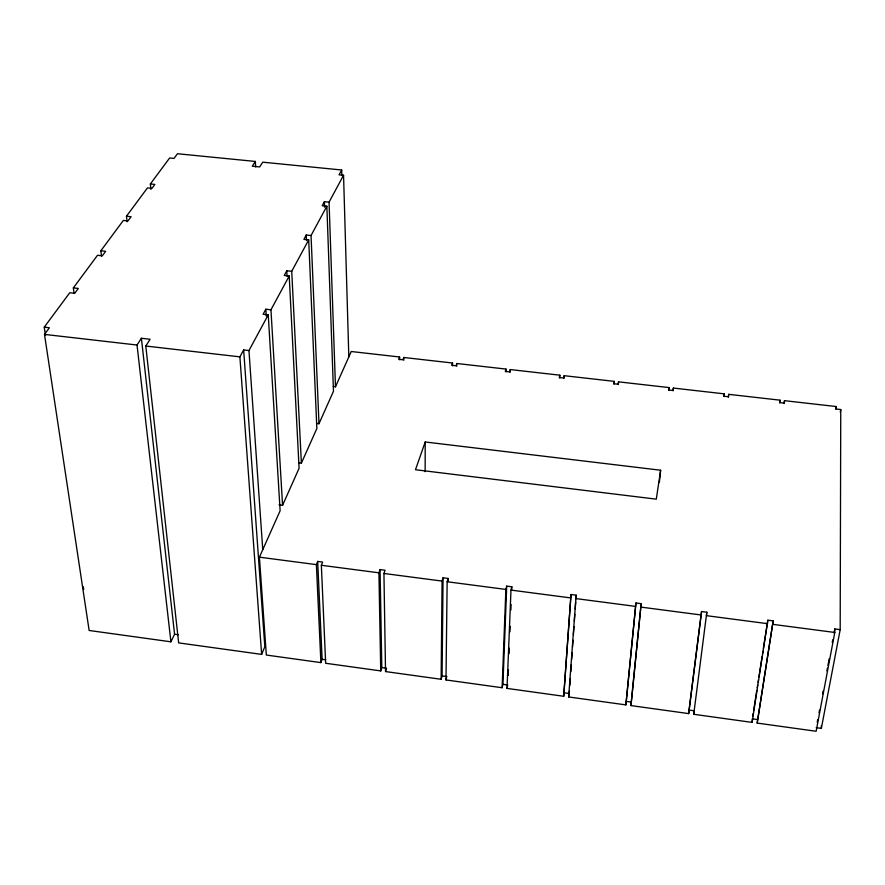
<?xml version="1.0" encoding="UTF-8"?>
<svg xmlns="http://www.w3.org/2000/svg" width="885" height="885" viewBox="0 0 885 885"><rect width="100%" height="100%" fill="white"/><g stroke="black" fill="none" stroke-linecap="round" stroke-linejoin="round"><path stroke-width="1.33" d="M425.154 471.694L425.209 441.98L660.63 470.223L659.38 482.458M816.202 727.669L821.335 728.377L840.186 629.655L840.75 409.534L836.236 409.025L836.248 406.547L784.486 400.673L784.077 403.372M763.368 648.572L767.837 620.208L773.158 620.894L757.184 723.089L816.136 731.264L834.787 632.465L834.809 628.947L840.186 629.655M150.926 189.478L150.361 183.98L169.632 157.984L174.013 158.415L177.465 153.736L255.345 161.446L252.291 166.203L259.692 166.933L262.712 162.176L341.687 169.997L339.055 174.832L343.557 175.274L329.054 202.156L324.419 201.68L322.217 205.729L326.864 206.205L311.044 235.521L306.254 235.023L303.898 239.359L308.699 239.868L291.729 271.308L286.773 270.777L284.24 275.445L289.207 275.976L270.954 309.794L265.832 309.219L263.099 314.241L268.243 314.817L280.125 510.778L259.405 557.174L266.341 655.044L320.901 662.611L316.387 564.63L317.682 561.422L322.638 562.075L321.355 565.283L325.658 663.263L380.727 670.907L378.924 572.816L380.063 569.575L385.063 570.228L383.935 573.469L385.528 671.571L441.139 679.282L442.08 581.08L443.064 577.794L448.12 578.458L448.087 581.224M441.139 679.282L442.08 675.908L443.064 577.794M511.707 589.498L511.818 586.777L506.707 586.113L502.934 684.326L502.127 687.733L445.985 679.945L447.146 581.744L448.12 578.458M452.523 365.77L452.556 363.016L403.792 357.485L402.885 359.775L398.67 359.288L399.589 356.998L351.234 351.511L335.481 386.789L333.324 386.535M456.76 366.246L456.804 363.492L505.977 369.078L505.888 371.833M821.335 728.377L821.38 725.634M510.158 372.32L510.258 369.565L559.851 375.185L559.696 377.906M502.127 687.733L505.877 589.432L506.707 586.113M575.969 597.906L576.157 595.174L571.002 594.499L563.712 696.274L507.016 688.408L510.988 590.096L511.818 586.777M508.2 675.454L508.421 669.989M509.096 653.628L509.317 648.163M509.981 631.79L510.202 626.337M510.877 609.964L511.099 604.51M757.184 723.089L773.158 620.894M784.486 400.673L784.353 403.129L779.873 402.62L780.017 400.164L728.698 394.345L728.344 397.077M767.649 623.682L706.473 615.672L706.816 612.232L701.551 611.546L689.061 710.08L694.083 710.777L693.729 714.295L752.095 722.392L767.837 620.208M564.01 378.404L564.176 375.683L614.19 381.358L613.969 384.079M752.095 722.392L752.316 718.83L757.394 719.538M563.712 696.274L571.002 594.499M631.525 700.732L641.149 603.658L635.939 602.984L625.894 704.891L568.646 696.96L576.157 595.174M568.646 696.96L569.497 690.776M569.874 685.311L570.349 678.485M570.825 671.66L571.301 664.823M571.688 659.369L572.164 652.533M572.54 647.079L573.015 640.242M573.392 634.777L573.967 626.591M574.354 621.126L574.83 614.301M575.206 608.836L575.681 602.01M618.327 384.577L618.549 381.844L668.994 387.575L668.717 390.296M625.894 704.891L635.939 602.984M701.551 611.546L688.685 713.598L630.883 705.577L641.149 603.658M728.698 394.345L728.455 396.768L724.007 396.27L724.262 393.847L673.385 388.072L673.02 390.473L668.617 389.975L668.994 387.575M673.098 390.794L673.385 388.072M688.685 713.598L689.061 710.08M723.919 396.58L724.262 393.847M693.729 714.295L706.816 612.232M630.883 705.577L631.392 702.104L626.414 701.407M779.619 402.863L780.017 400.164M660.63 470.223L656.294 499.162L415.485 469.725L425.209 441.98M752.748 716.131L753.168 713.432M753.6 710.721L756.786 690.455M757.206 687.756L757.637 685.056M758.058 682.357L758.489 679.647M758.91 676.948L762.096 656.681M762.527 653.982L762.947 651.283M835.783 409.246L836.248 406.547M840.285 412.244L840.75 409.534M817.231 722.26L817.74 719.56M819.012 712.79L819.521 710.091M822.574 693.862L823.083 691.152M826.911 670.874L827.42 668.164M827.929 665.465L829.201 658.706M832.254 642.477L832.774 639.767M834.046 633.007L834.809 628.947M618.549 381.844L618.073 384.223L613.703 383.725L614.19 381.358M507.016 688.408L507.548 686.14M564.176 375.683L563.59 378.039L559.265 377.541L559.851 375.185M445.985 679.945L446.604 677.7M510.258 369.565L509.572 371.899L505.28 371.401L505.977 369.078M385.528 671.571L386.247 669.348M380.727 670.907L381.811 667.567L380.063 569.575M456.804 363.492L456.007 365.804L451.748 365.317L452.556 363.016M320.901 662.611L322.118 659.303L317.682 561.422M45.489 335.349L44.25 327.151L49.394 327.738L44.493 334.397L89.142 630.474L170.916 641.813L137.031 345.028L141.401 338.258L150.107 339.254L145.793 346.035L178.659 642.886L261.639 654.391L264.825 646.681L243.652 349.951L248.962 350.548L268.243 314.817M279.018 504.837L282.569 505.291L299.097 468.265L289.207 275.976M299.097 462.855L301.387 463.143L316.852 428.517L308.699 239.868M316.775 423.461L318.987 423.727L333.468 391.281L326.864 206.205M170.916 641.813L174.577 634.235L141.401 338.258M261.639 654.391L239.89 356.854L243.652 349.951M44.25 327.151L69.76 292.736L74.749 293.289L78.322 288.444L73.355 287.89L74.097 293.366M73.355 287.89L97.516 255.278L102.339 255.798L105.658 251.296L100.857 250.776L101.532 256.263M100.857 250.776L123.358 220.42L128.015 220.918L131.113 216.714L126.466 216.228L127.086 221.715M126.466 216.228L147.463 187.897L151.977 188.361L154.864 184.434L150.361 183.98M44.493 334.397L137.031 345.028M145.793 346.035L239.89 356.854M259.405 557.174L316.387 564.63M321.355 565.283L378.924 572.816M383.935 573.469L442.08 581.08M447.146 581.744L505.877 589.432M510.988 590.096L570.316 597.862M575.493 598.537L635.419 606.38M640.651 607.066L701.197 614.986M772.981 624.379L834.787 632.465M174.577 634.235L178.427 634.766M322.118 659.303L325.68 659.801M381.811 667.567L386.601 668.23M442.08 675.908L446.914 676.571M502.934 684.326L507.813 685.001M564.376 692.822L569.298 693.508M83.323 586.843L83.732 589.576M248.962 350.548L262.745 549.673M255.345 161.446L255.688 166.944M265.832 309.219L266.252 316.111M270.954 309.794L282.569 505.291M286.773 270.777L287.072 276.297M291.729 271.308L301.387 463.143M306.254 235.023L306.498 240.521M311.044 235.521L318.987 423.727M324.419 201.68L324.629 207.19M329.054 202.156L335.481 386.789M343.557 175.274L348.823 356.898M341.687 169.997L341.842 175.518M399.589 356.998L399.611 359.752M403.792 357.485L403.814 360.228"/></g></svg>
